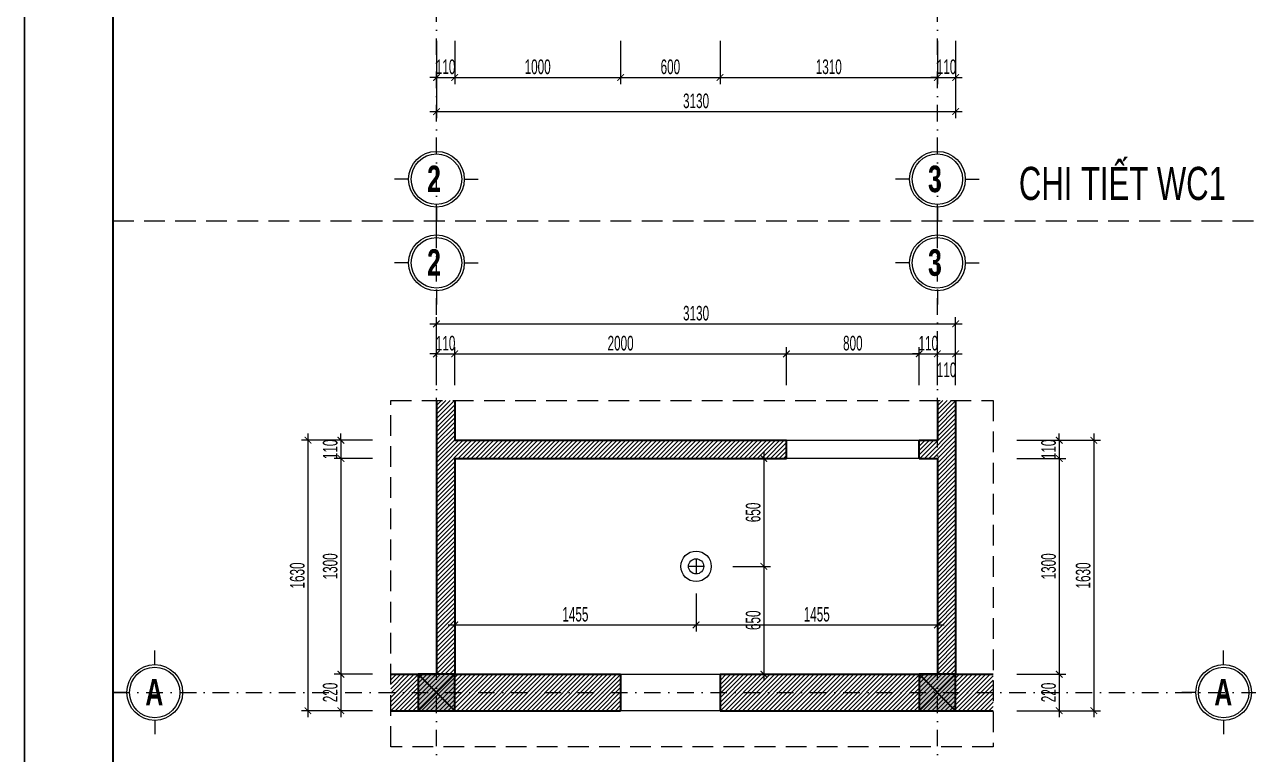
# Model space of a CAD drawing. Header units: inches. Extents: x 274208 to 641690, y -81912 to 129129.
# Drawn here: x 427121 to 434501, y -10872 to -6472 of the extents above; entities that cross this region are included whole.
import ezdxf

# ---------------------------------------------------------------- set-up
doc = ezdxf.new("R2010")
doc.units = ezdxf.units.IN
doc.header["$MEASUREMENT"] = 0
doc.header["$PDMODE"] = 3
doc.linetypes.add('$1$HIDDEN', pattern=[0.375, 0.25, -0.125])
doc.linetypes.add('DASHDOT', pattern=[1, 0.5, -0.25, 0, -0.25])
for name, color, linetype, lineweight in [('01.Cut', 255, 'Continuous', 35), ('03.Manh', 251, 'Continuous', 13), ('05.Text', 253, 'Continuous', 18), ('06.betong', 2, 'Continuous', 35), ('08.Dim', 156, 'Continuous', 15), ('09.Hatch', 250, 'Continuous', 5), ('11.Khung bo', 32, 'Continuous', 50), ('12.Khung', 36, 'Continuous', 25), ('CA-dim', 8, 'Continuous', 13)]:
    doc.layers.add(name, color=color, linetype=linetype, lineweight=lineweight)
doc.layers.add('NET VUA', color=143, linetype='Continuous')
doc.layers.add('TRUC', color=250, linetype='DASHDOT')
doc.layers.add('Tpl_Bound', color=1, linetype='Continuous', plot=False)
doc.styles.add('AVANTHB', font='')
doc.styles.add('TT5_Ghi chu 1', font='', dxfattribs={"width": 0.7, "height": 240})
doc.styles.add('TT5_Text Dim', font='hoatbif.shx', dxfattribs={"width": 0.6})
doc.styles.get('AVANTHB').set_extended_font_data('.VnAvantH', bold=True)
doc.styles.get('TT5_Ghi chu 1').set_extended_font_data('.VnBlackH')
doc.dimstyles.new('TT5_Dim 1-40', dxfattribs={"dimscale": 40, "dimtxt": 2.2, "dimasz": 1, "dimexe": 1, "dimexo": 0.5, "dimgap": 0.5, "dimtad": 1, "dimdec": 0, "dimzin": 0, "dimdsep": 46, "dimtxsty": 'TT5_Text Dim', "dimblk": 'ARCHTICK', "dimcen": 0, "dimdle": 1, "dimclrd": 256, "dimclre": 256, "dimclrt": 1, "dimadec": 0, "dimazin": 0, "dimtfac": 0.015, "dimtdec": 0, "dimtix": 1, "dimtmove": 2, "dimatfit": 3, "dimldrblk": 'DOT', "dimfxl": 1, "dimtolj": 1, "dimtzin": 0, "dimlwd": -1, "dimlwe": -1, "dimarcsym": 1})

# ---------------------------------------------------------------- blocks, each defined once
blk = doc.blocks.new('100')
at = {"layer": '11.Khung bo', "const_width": 26.7}
blk.add_lwpolyline([(1860913, -945240), (1860913, -916940), (1896063, -916940), (1896063, -945240)], close=True, dxfattribs=at)
at = {"layer": '12.Khung', "color": 1}
blk.add_lwpolyline([(1901579, -945940), (1901579, -916240), (1859580, -916240), (1859580, -945940)], close=True, dxfattribs=at)
blk = doc.blocks.new('_ARCHTICK')
at = {"color": 0, "linetype": 'ByBlock', "const_width": 0.15}
blk.add_lwpolyline([(-0.5, -0.5), (0.5, 0.5)], dxfattribs=at)
blk = doc.blocks.new('*D1093')
at = {"layer": '08.Dim', "transparency": 16777216}
for p, q in [((429605.1, -6571.8), (429605.1, -6831.9)), ((429715.1, -6571.8), (429715.1, -6831.9)), ((429605.1, -6791.9), (429565.1, -6791.9)), ((429605.1, -6791.9), (429715.1, -6791.9)), ((429715.1, -6791.9), (429755.1, -6791.9))]:
    blk.add_line(p, q, dxfattribs=at)
at = {"layer": 'Defpoints', "color": 0, "transparency": 16777216}
for p in [(429605.1, -6551.8), (429715.1, -6551.8), (429715.1, -6791.9)]:
    blk.add_point(p, dxfattribs=at)
at = {"layer": '08.Dim', "transparency": 16777216, "xscale": 40, "yscale": 40, "zscale": 40}
blk.add_blockref('_ARCHTICK', (429605.1, -6791.9), dxfattribs=at)
at = {"layer": '08.Dim', "transparency": 16777216, "xscale": 40, "yscale": 40, "zscale": 40, "rotation": 180}
blk.add_blockref('_ARCHTICK', (429715.1, -6791.9), dxfattribs=at)
at = {"layer": '08.Dim', "color": 1, "transparency": 16777216, "insert": (429660.1, -6727.9), "char_height": 88, "attachment_point": 5, "style": 'TT5_Text Dim'}
blk.add_mtext('\\A1;110', dxfattribs=at)
blk = doc.blocks.new('_DOT')
at = {"color": 1, "linetype": 'ByBlock'}
blk.add_line((-0.5, 0), (-1, 0), dxfattribs=at)
at = {"color": 1, "linetype": 'ByBlock', "const_width": 0.5}
blk.add_lwpolyline([(-0.25, 0, 1), (0.25, 0, 1)], format="xyb", close=True, dxfattribs=at)
blk = doc.blocks.new('*D1094')
at = {"layer": '08.Dim', "transparency": 16777216}
for p, q in [((429715.1, -6571.8), (429715.1, -6831.9)), ((430715.1, -6571.8), (430715.1, -6831.9)), ((429675.1, -6791.9), (430755.1, -6791.9))]:
    blk.add_line(p, q, dxfattribs=at)
at = {"layer": 'Defpoints', "color": 0, "transparency": 16777216}
for p in [(429715.1, -6551.8), (430715.1, -6551.8), (430715.1, -6791.9)]:
    blk.add_point(p, dxfattribs=at)
at = {"layer": '08.Dim', "transparency": 16777216, "xscale": 40, "yscale": 40, "zscale": 40, "rotation": 180}
blk.add_blockref('_ARCHTICK', (429715.1, -6791.9), dxfattribs=at)
at = {"layer": '08.Dim', "transparency": 16777216, "xscale": 40, "yscale": 40, "zscale": 40}
blk.add_blockref('_ARCHTICK', (430715.1, -6791.9), dxfattribs=at)
at = {"layer": '08.Dim', "color": 1, "transparency": 16777216, "insert": (430215.1, -6727.9), "char_height": 88, "attachment_point": 5, "style": 'TT5_Text Dim'}
blk.add_mtext('\\A1;1000', dxfattribs=at)
blk = doc.blocks.new('*D1095')
at = {"layer": '08.Dim', "transparency": 16777216}
for p, q in [((430715.1, -6571.8), (430715.1, -6831.9)), ((431315.1, -6571.8), (431315.1, -6831.9)), ((430675.1, -6791.9), (431355.1, -6791.9))]:
    blk.add_line(p, q, dxfattribs=at)
at = {"layer": 'Defpoints', "color": 0, "transparency": 16777216}
for p in [(430715.1, -6551.8), (431315.1, -6551.8), (431315.1, -6791.9)]:
    blk.add_point(p, dxfattribs=at)
at = {"layer": '08.Dim', "transparency": 16777216, "xscale": 40, "yscale": 40, "zscale": 40, "rotation": 180}
blk.add_blockref('_ARCHTICK', (430715.1, -6791.9), dxfattribs=at)
at = {"layer": '08.Dim', "transparency": 16777216, "xscale": 40, "yscale": 40, "zscale": 40}
blk.add_blockref('_ARCHTICK', (431315.1, -6791.9), dxfattribs=at)
at = {"layer": '08.Dim', "color": 1, "transparency": 16777216, "insert": (431015.1, -6727.9), "char_height": 88, "attachment_point": 5, "style": 'TT5_Text Dim'}
blk.add_mtext('\\A1;600', dxfattribs=at)
blk = doc.blocks.new('*D1096')
at = {"layer": '08.Dim', "transparency": 16777216}
for p, q in [((431315.1, -6571.8), (431315.1, -6831.9)), ((432625.1, -6571.8), (432625.1, -6831.9)), ((431275.1, -6791.9), (432665.1, -6791.9))]:
    blk.add_line(p, q, dxfattribs=at)
at = {"layer": 'Defpoints', "color": 0, "transparency": 16777216}
for p in [(431315.1, -6551.8), (432625.1, -6551.8), (432625.1, -6791.9)]:
    blk.add_point(p, dxfattribs=at)
at = {"layer": '08.Dim', "transparency": 16777216, "xscale": 40, "yscale": 40, "zscale": 40, "rotation": 180}
blk.add_blockref('_ARCHTICK', (431315.1, -6791.9), dxfattribs=at)
at = {"layer": '08.Dim', "transparency": 16777216, "xscale": 40, "yscale": 40, "zscale": 40}
blk.add_blockref('_ARCHTICK', (432625.1, -6791.9), dxfattribs=at)
at = {"layer": '08.Dim', "color": 1, "transparency": 16777216, "insert": (431970.1, -6727.9), "char_height": 88, "attachment_point": 5, "style": 'TT5_Text Dim'}
blk.add_mtext('\\A1;1310', dxfattribs=at)
blk = doc.blocks.new('*D1097')
at = {"layer": '08.Dim', "transparency": 16777216}
for p, q in [((432625.1, -6571.8), (432625.1, -6831.9)), ((432735.1, -6571.8), (432735.1, -6831.9)), ((432625.1, -6791.9), (432585.1, -6791.9)), ((432625.1, -6791.9), (432735.1, -6791.9)), ((432735.1, -6791.9), (432775.1, -6791.9))]:
    blk.add_line(p, q, dxfattribs=at)
at = {"layer": 'Defpoints', "color": 0, "transparency": 16777216}
for p in [(432625.1, -6551.8), (432735.1, -6551.8), (432735.1, -6791.9)]:
    blk.add_point(p, dxfattribs=at)
at = {"layer": '08.Dim', "transparency": 16777216, "xscale": 40, "yscale": 40, "zscale": 40}
blk.add_blockref('_ARCHTICK', (432625.1, -6791.9), dxfattribs=at)
at = {"layer": '08.Dim', "transparency": 16777216, "xscale": 40, "yscale": 40, "zscale": 40, "rotation": 180}
blk.add_blockref('_ARCHTICK', (432735.1, -6791.9), dxfattribs=at)
at = {"layer": '08.Dim', "color": 1, "transparency": 16777216, "insert": (432680.1, -6727.9), "char_height": 88, "attachment_point": 5, "style": 'TT5_Text Dim'}
blk.add_mtext('\\A1;110', dxfattribs=at)
blk = doc.blocks.new('*D1098')
at = {"layer": '08.Dim', "transparency": 16777216}
for p, q in [((429605.1, -6571.8), (429605.1, -7037.2)), ((432735.1, -6571.8), (432735.1, -7037.2)), ((429565.1, -6997.2), (432775.1, -6997.2))]:
    blk.add_line(p, q, dxfattribs=at)
at = {"layer": 'Defpoints', "color": 0, "transparency": 16777216}
for p in [(429605.1, -6551.8), (432735.1, -6551.8), (432735.1, -6997.2)]:
    blk.add_point(p, dxfattribs=at)
at = {"layer": '08.Dim', "transparency": 16777216, "xscale": 40, "yscale": 40, "zscale": 40, "rotation": 180}
blk.add_blockref('_ARCHTICK', (429605.1, -6997.2), dxfattribs=at)
at = {"layer": '08.Dim', "transparency": 16777216, "xscale": 40, "yscale": 40, "zscale": 40}
blk.add_blockref('_ARCHTICK', (432735.1, -6997.2), dxfattribs=at)
at = {"layer": '08.Dim', "color": 1, "transparency": 16777216, "insert": (431170.1, -6933.2), "char_height": 88, "attachment_point": 5, "style": 'TT5_Text Dim'}
blk.add_mtext('\\A1;3130', dxfattribs=at)
blk = doc.blocks.new('\xad3yjrtuktyl')
at = {"layer": '06.betong'}
blk.add_hatch(color=0, dxfattribs=at).paths.add_polyline_path([(-110, -110), (110, -110), (110, 110), (-110, 110)])
at = {"layer": '06.betong', "color": 0}
for p, q in [((-110, 110), (110, -110)), ((-110, -110), (110, 110))]:
    blk.add_line(p, q, dxfattribs=at)
blk.add_lwpolyline([(-110, -110), (110, -110), (110, 110), (-110, 110)], close=True, dxfattribs=at)
blk = doc.blocks.new('*D1124')
at = {"layer": '08.Dim', "transparency": 16777216}
for p, q in [((429605.1, -8457.5), (429565.1, -8457.5)), ((429605.1, -8647.1), (429605.1, -8417.5)), ((429605.1, -8457.5), (429715.1, -8457.5)), ((429715.1, -8647.1), (429715.1, -8417.5)), ((429715.1, -8457.5), (429755.1, -8457.5))]:
    blk.add_line(p, q, dxfattribs=at)
at = {"layer": 'Defpoints', "color": 0, "transparency": 16777216}
for p in [(429715.1, -8457.5), (429605.1, -8667.1), (429715.1, -8667.1)]:
    blk.add_point(p, dxfattribs=at)
at = {"layer": '08.Dim', "transparency": 16777216, "xscale": 40, "yscale": 40, "zscale": 40}
blk.add_blockref('_ARCHTICK', (429605.1, -8457.5), dxfattribs=at)
at = {"layer": '08.Dim', "transparency": 16777216, "xscale": 40, "yscale": 40, "zscale": 40, "rotation": 180}
blk.add_blockref('_ARCHTICK', (429715.1, -8457.5), dxfattribs=at)
at = {"layer": '08.Dim', "color": 1, "transparency": 16777216, "insert": (429660.1, -8393.5), "char_height": 88, "attachment_point": 5, "style": 'TT5_Text Dim'}
blk.add_mtext('\\A1;110', dxfattribs=at)
blk = doc.blocks.new('*D1125')
at = {"layer": '08.Dim', "transparency": 16777216}
for p, q in [((429675.1, -8457.5), (431755.1, -8457.5)), ((429715.1, -8647.1), (429715.1, -8417.5)), ((431715.1, -8647.1), (431715.1, -8417.5))]:
    blk.add_line(p, q, dxfattribs=at)
at = {"layer": 'Defpoints', "color": 0, "transparency": 16777216}
for p in [(431715.1, -8457.5), (429715.1, -8667.1), (431715.1, -8667.1)]:
    blk.add_point(p, dxfattribs=at)
at = {"layer": '08.Dim', "transparency": 16777216, "xscale": 40, "yscale": 40, "zscale": 40, "rotation": 180}
blk.add_blockref('_ARCHTICK', (429715.1, -8457.5), dxfattribs=at)
at = {"layer": '08.Dim', "transparency": 16777216, "xscale": 40, "yscale": 40, "zscale": 40}
blk.add_blockref('_ARCHTICK', (431715.1, -8457.5), dxfattribs=at)
at = {"layer": '08.Dim', "color": 1, "transparency": 16777216, "insert": (430715.1, -8393.5), "char_height": 88, "attachment_point": 5, "style": 'TT5_Text Dim'}
blk.add_mtext('\\A1;2000', dxfattribs=at)
blk = doc.blocks.new('*D1126')
at = {"layer": '08.Dim', "transparency": 16777216}
for p, q in [((431675.1, -8457.5), (432555.1, -8457.5)), ((431715.1, -8647.1), (431715.1, -8417.5)), ((432515.1, -8647.1), (432515.1, -8417.5))]:
    blk.add_line(p, q, dxfattribs=at)
at = {"layer": 'Defpoints', "color": 0, "transparency": 16777216}
for p in [(432515.1, -8457.5), (431715.1, -8667.1), (432515.1, -8667.1)]:
    blk.add_point(p, dxfattribs=at)
at = {"layer": '08.Dim', "transparency": 16777216, "xscale": 40, "yscale": 40, "zscale": 40, "rotation": 180}
blk.add_blockref('_ARCHTICK', (431715.1, -8457.5), dxfattribs=at)
at = {"layer": '08.Dim', "transparency": 16777216, "xscale": 40, "yscale": 40, "zscale": 40}
blk.add_blockref('_ARCHTICK', (432515.1, -8457.5), dxfattribs=at)
at = {"layer": '08.Dim', "color": 1, "transparency": 16777216, "insert": (432115.1, -8393.5), "char_height": 88, "attachment_point": 5, "style": 'TT5_Text Dim'}
blk.add_mtext('\\A1;800', dxfattribs=at)
blk = doc.blocks.new('*D1127')
at = {"layer": '08.Dim', "transparency": 16777216}
for p, q in [((432515.1, -8457.5), (432475.1, -8457.5)), ((432515.1, -8647.1), (432515.1, -8417.5)), ((432515.1, -8457.5), (432625.1, -8457.5)), ((432625.1, -8647.1), (432625.1, -8417.5)), ((432625.1, -8457.5), (432665.1, -8457.5))]:
    blk.add_line(p, q, dxfattribs=at)
at = {"layer": 'Defpoints', "color": 0, "transparency": 16777216}
for p in [(432625.1, -8457.5), (432515.1, -8667.1), (432625.1, -8667.1)]:
    blk.add_point(p, dxfattribs=at)
at = {"layer": '08.Dim', "transparency": 16777216, "xscale": 40, "yscale": 40, "zscale": 40}
blk.add_blockref('_ARCHTICK', (432515.1, -8457.5), dxfattribs=at)
at = {"layer": '08.Dim', "transparency": 16777216, "xscale": 40, "yscale": 40, "zscale": 40, "rotation": 180}
blk.add_blockref('_ARCHTICK', (432625.1, -8457.5), dxfattribs=at)
at = {"layer": '08.Dim', "color": 1, "transparency": 16777216, "insert": (432570.1, -8393.5), "char_height": 88, "attachment_point": 5, "style": 'TT5_Text Dim'}
blk.add_mtext('\\A1;110', dxfattribs=at)
blk = doc.blocks.new('*D1128')
at = {"layer": '08.Dim', "transparency": 16777216}
for p, q in [((432585.1, -8457.5), (432775.1, -8457.5)), ((432625.1, -8647.1), (432625.1, -8417.5)), ((432735.1, -8647.1), (432735.1, -8417.5))]:
    blk.add_line(p, q, dxfattribs=at)
at = {"layer": 'Defpoints', "color": 0, "transparency": 16777216}
for p in [(432735.1, -8457.5), (432625.1, -8667.1), (432735.1, -8667.1)]:
    blk.add_point(p, dxfattribs=at)
at = {"layer": '08.Dim', "transparency": 16777216, "xscale": 40, "yscale": 40, "zscale": 40, "rotation": 180}
blk.add_blockref('_ARCHTICK', (432625.1, -8457.5), dxfattribs=at)
at = {"layer": '08.Dim', "transparency": 16777216, "xscale": 40, "yscale": 40, "zscale": 40}
blk.add_blockref('_ARCHTICK', (432735.1, -8457.5), dxfattribs=at)
at = {"layer": '08.Dim', "color": 1, "transparency": 16777216, "insert": (432680.1, -8554.1), "char_height": 88, "attachment_point": 5, "style": 'TT5_Text Dim'}
blk.add_mtext('\\A1;110', dxfattribs=at)
blk = doc.blocks.new('*D1129')
at = {"layer": '08.Dim', "transparency": 16777216}
for p, q in [((429605.1, -8647.1), (429605.1, -8236.8)), ((432735.1, -8647.1), (432735.1, -8236.8)), ((429565.1, -8276.8), (432775.1, -8276.8))]:
    blk.add_line(p, q, dxfattribs=at)
at = {"layer": 'Defpoints', "color": 0, "transparency": 16777216}
for p in [(432735.1, -8276.8), (429605.1, -8667.1), (432735.1, -8667.1)]:
    blk.add_point(p, dxfattribs=at)
at = {"layer": '08.Dim', "transparency": 16777216, "xscale": 40, "yscale": 40, "zscale": 40, "rotation": 180}
blk.add_blockref('_ARCHTICK', (429605.1, -8276.8), dxfattribs=at)
at = {"layer": '08.Dim', "transparency": 16777216, "xscale": 40, "yscale": 40, "zscale": 40}
blk.add_blockref('_ARCHTICK', (432735.1, -8276.8), dxfattribs=at)
at = {"layer": '08.Dim', "color": 1, "transparency": 16777216, "insert": (431170.1, -8212.8), "char_height": 88, "attachment_point": 5, "style": 'TT5_Text Dim'}
blk.add_mtext('\\A1;3130', dxfattribs=at)
blk = doc.blocks.new('*D1119')
at = {"layer": '08.Dim', "transparency": 16777216}
for p, q in [((429219.5, -8978.1), (428988.8, -8978.1)), ((429028.8, -8978.1), (429028.8, -8938.1)), ((429028.8, -8978.1), (429028.8, -9088.1)), ((429219.5, -9088.1), (428988.8, -9088.1)), ((429028.8, -9088.1), (429028.8, -9128.1))]:
    blk.add_line(p, q, dxfattribs=at)
at = {"layer": 'Defpoints', "color": 0, "transparency": 16777216}
for p in [(429239.5, -8978.1), (429028.8, -9088.1), (429239.5, -9088.1)]:
    blk.add_point(p, dxfattribs=at)
at = {"layer": '08.Dim', "transparency": 16777216, "xscale": 40, "yscale": 40, "zscale": 40}
for p, rotation in [((429028.8, -8978.1), 270), ((429028.8, -9088.1), 90)]:
    blk.add_blockref('_ARCHTICK', p, dxfattribs=dict(at, rotation=rotation))
at = {"layer": '08.Dim', "color": 1, "transparency": 16777216, "insert": (428964.8, -9033.1), "char_height": 88, "attachment_point": 5, "rotation": 90, "style": 'TT5_Text Dim'}
blk.add_mtext('\\A1;110', dxfattribs=at)
blk = doc.blocks.new('*D1120')
at = {"layer": '08.Dim', "transparency": 16777216}
for p, q in [((429028.8, -9048.1), (429028.8, -10428.1)), ((429219.5, -9088.1), (428988.8, -9088.1)), ((429219.5, -10388.1), (428988.8, -10388.1))]:
    blk.add_line(p, q, dxfattribs=at)
at = {"layer": 'Defpoints', "color": 0, "transparency": 16777216}
for p in [(429239.5, -9088.1), (429028.8, -10388.1), (429239.5, -10388.1)]:
    blk.add_point(p, dxfattribs=at)
at = {"layer": '08.Dim', "transparency": 16777216, "xscale": 40, "yscale": 40, "zscale": 40}
for p, rotation in [((429028.8, -9088.1), 90), ((429028.8, -10388.1), 270)]:
    blk.add_blockref('_ARCHTICK', p, dxfattribs=dict(at, rotation=rotation))
at = {"layer": '08.Dim', "color": 1, "transparency": 16777216, "insert": (428964.8, -9738.1), "char_height": 88, "attachment_point": 5, "rotation": 90, "style": 'TT5_Text Dim'}
blk.add_mtext('\\A1;1300', dxfattribs=at)
blk = doc.blocks.new('*D1121')
at = {"layer": '08.Dim', "transparency": 16777216}
for p, q in [((429219.5, -10388.1), (428988.8, -10388.1)), ((429028.8, -10348.1), (429028.8, -10648.1)), ((429219.5, -10608.1), (428988.8, -10608.1))]:
    blk.add_line(p, q, dxfattribs=at)
at = {"layer": 'Defpoints', "color": 0, "transparency": 16777216}
for p in [(429239.5, -10388.1), (429028.8, -10608.1), (429239.5, -10608.1)]:
    blk.add_point(p, dxfattribs=at)
at = {"layer": '08.Dim', "transparency": 16777216, "xscale": 40, "yscale": 40, "zscale": 40}
for p, rotation in [((429028.8, -10388.1), 90), ((429028.8, -10608.1), 270)]:
    blk.add_blockref('_ARCHTICK', p, dxfattribs=dict(at, rotation=rotation))
at = {"layer": '08.Dim', "color": 1, "transparency": 16777216, "insert": (428964.8, -10498.1), "char_height": 88, "attachment_point": 5, "rotation": 90, "style": 'TT5_Text Dim'}
blk.add_mtext('\\A1;220', dxfattribs=at)
blk = doc.blocks.new('*D1122')
at = {"layer": '08.Dim', "transparency": 16777216}
for p, q in [((429219.5, -8978.1), (428790.4, -8978.1)), ((428830.4, -8938.1), (428830.4, -10648.1)), ((429219.5, -10608.1), (428790.4, -10608.1))]:
    blk.add_line(p, q, dxfattribs=at)
at = {"layer": 'Defpoints', "color": 0, "transparency": 16777216}
for p in [(429239.5, -8978.1), (428830.4, -10608.1), (429239.5, -10608.1)]:
    blk.add_point(p, dxfattribs=at)
at = {"layer": '08.Dim', "transparency": 16777216, "xscale": 40, "yscale": 40, "zscale": 40}
for p, rotation in [((428830.4, -8978.1), 90), ((428830.4, -10608.1), 270)]:
    blk.add_blockref('_ARCHTICK', p, dxfattribs=dict(at, rotation=rotation))
at = {"layer": '08.Dim', "color": 1, "transparency": 16777216, "insert": (428766.4, -9793.1), "char_height": 88, "attachment_point": 5, "rotation": 90, "style": 'TT5_Text Dim'}
blk.add_mtext('\\A1;1630', dxfattribs=at)
blk = doc.blocks.new('*D1123')
at = {"layer": '08.Dim', "transparency": 16777216}
for p, q in [((433104.8, -8978.1), (433399.4, -8978.1)), ((433359.4, -8978.1), (433359.4, -8938.1)), ((433359.4, -8978.1), (433359.4, -9088.1)), ((433104.8, -9088.1), (433399.4, -9088.1)), ((433359.4, -9088.1), (433359.4, -9128.1))]:
    blk.add_line(p, q, dxfattribs=at)
at = {"layer": 'Defpoints', "color": 0, "transparency": 16777216}
for p in [(433084.8, -8978.1), (433084.8, -9088.1), (433359.4, -9088.1)]:
    blk.add_point(p, dxfattribs=at)
at = {"layer": '08.Dim', "transparency": 16777216, "xscale": 40, "yscale": 40, "zscale": 40}
for p, rotation in [((433359.4, -8978.1), 270), ((433359.4, -9088.1), 90)]:
    blk.add_blockref('_ARCHTICK', p, dxfattribs=dict(at, rotation=rotation))
at = {"layer": '08.Dim', "color": 1, "transparency": 16777216, "insert": (433295.4, -9033.1), "char_height": 88, "attachment_point": 5, "rotation": 90, "style": 'TT5_Text Dim'}
blk.add_mtext('\\A1;110', dxfattribs=at)
blk = doc.blocks.new('*D1130')
at = {"layer": '08.Dim', "transparency": 16777216}
for p, q in [((433359.4, -9048.1), (433359.4, -10428.1)), ((433104.8, -9088.1), (433399.4, -9088.1)), ((433104.8, -10388.1), (433399.4, -10388.1))]:
    blk.add_line(p, q, dxfattribs=at)
at = {"layer": 'Defpoints', "color": 0, "transparency": 16777216}
for p in [(433084.8, -9088.1), (433084.8, -10388.1), (433359.4, -10388.1)]:
    blk.add_point(p, dxfattribs=at)
at = {"layer": '08.Dim', "transparency": 16777216, "xscale": 40, "yscale": 40, "zscale": 40}
for p, rotation in [((433359.4, -9088.1), 90), ((433359.4, -10388.1), 270)]:
    blk.add_blockref('_ARCHTICK', p, dxfattribs=dict(at, rotation=rotation))
at = {"layer": '08.Dim', "color": 1, "transparency": 16777216, "insert": (433295.4, -9738.1), "char_height": 88, "attachment_point": 5, "rotation": 90, "style": 'TT5_Text Dim'}
blk.add_mtext('\\A1;1300', dxfattribs=at)
blk = doc.blocks.new('*D1131')
at = {"layer": '08.Dim', "transparency": 16777216}
for p, q in [((433104.8, -10388.1), (433399.4, -10388.1)), ((433359.4, -10348.1), (433359.4, -10648.1)), ((433104.8, -10608.1), (433399.4, -10608.1))]:
    blk.add_line(p, q, dxfattribs=at)
at = {"layer": 'Defpoints', "color": 0, "transparency": 16777216}
for p in [(433084.8, -10388.1), (433084.8, -10608.1), (433359.4, -10608.1)]:
    blk.add_point(p, dxfattribs=at)
at = {"layer": '08.Dim', "transparency": 16777216, "xscale": 40, "yscale": 40, "zscale": 40}
for p, rotation in [((433359.4, -10388.1), 90), ((433359.4, -10608.1), 270)]:
    blk.add_blockref('_ARCHTICK', p, dxfattribs=dict(at, rotation=rotation))
at = {"layer": '08.Dim', "color": 1, "transparency": 16777216, "insert": (433295.4, -10498.1), "char_height": 88, "attachment_point": 5, "rotation": 90, "style": 'TT5_Text Dim'}
blk.add_mtext('\\A1;220', dxfattribs=at)
blk = doc.blocks.new('*D1132')
at = {"layer": '08.Dim', "transparency": 16777216}
for p, q in [((433104.8, -8978.1), (433608.1, -8978.1)), ((433568.1, -8938.1), (433568.1, -10648.1)), ((433104.8, -10608.1), (433608.1, -10608.1))]:
    blk.add_line(p, q, dxfattribs=at)
at = {"layer": 'Defpoints', "color": 0, "transparency": 16777216}
for p in [(433084.8, -8978.1), (433084.8, -10608.1), (433568.1, -10608.1)]:
    blk.add_point(p, dxfattribs=at)
at = {"layer": '08.Dim', "transparency": 16777216, "xscale": 40, "yscale": 40, "zscale": 40}
for p, rotation in [((433568.1, -8978.1), 90), ((433568.1, -10608.1), 270)]:
    blk.add_blockref('_ARCHTICK', p, dxfattribs=dict(at, rotation=rotation))
at = {"layer": '08.Dim', "color": 1, "transparency": 16777216, "insert": (433504.1, -9793.1), "char_height": 88, "attachment_point": 5, "rotation": 90, "style": 'TT5_Text Dim'}
blk.add_mtext('\\A1;1630', dxfattribs=at)
blk = doc.blocks.new('dfgdgdggdg')
at = {"color": 147}
for p, q in [((-55, 0), (55, 0)), ((0, 55), (0, -55))]:
    blk.add_line(p, q, dxfattribs=at)
blk.add_circle((0, 0), 110)
blk.add_circle((0, 0), 55, dxfattribs=at)
blk = doc.blocks.new('*D1139')
at = {"layer": '08.Dim', "transparency": 16777216}
for p, q in [((429715.1, -9902.3), (429715.1, -10131.3)), ((431170.1, -9902.3), (431170.1, -10131.3)), ((429675.1, -10091.3), (431210.1, -10091.3))]:
    blk.add_line(p, q, dxfattribs=at)
at = {"layer": 'Defpoints', "color": 0, "transparency": 16777216}
for p in [(429715.1, -9882.3), (431170.1, -9882.3), (431170.1, -10091.3)]:
    blk.add_point(p, dxfattribs=at)
at = {"layer": '08.Dim', "transparency": 16777216, "xscale": 40, "yscale": 40, "zscale": 40, "rotation": 180}
blk.add_blockref('_ARCHTICK', (429715.1, -10091.3), dxfattribs=at)
at = {"layer": '08.Dim', "transparency": 16777216, "xscale": 40, "yscale": 40, "zscale": 40}
blk.add_blockref('_ARCHTICK', (431170.1, -10091.3), dxfattribs=at)
at = {"layer": '08.Dim', "color": 1, "transparency": 16777216, "insert": (430442.6, -10027.3), "char_height": 88, "attachment_point": 5, "style": 'TT5_Text Dim'}
blk.add_mtext('\\A1;1455', dxfattribs=at)
blk = doc.blocks.new('*D1140')
at = {"layer": '08.Dim', "transparency": 16777216}
for p, q in [((431170.1, -9902.3), (431170.1, -10131.3)), ((432625.1, -9902.3), (432625.1, -10131.3)), ((431130.1, -10091.3), (432665.1, -10091.3))]:
    blk.add_line(p, q, dxfattribs=at)
at = {"layer": 'Defpoints', "color": 0, "transparency": 16777216}
for p in [(431170.1, -9882.3), (432625.1, -9882.3), (432625.1, -10091.3)]:
    blk.add_point(p, dxfattribs=at)
at = {"layer": '08.Dim', "transparency": 16777216, "xscale": 40, "yscale": 40, "zscale": 40, "rotation": 180}
blk.add_blockref('_ARCHTICK', (431170.1, -10091.3), dxfattribs=at)
at = {"layer": '08.Dim', "transparency": 16777216, "xscale": 40, "yscale": 40, "zscale": 40}
blk.add_blockref('_ARCHTICK', (432625.1, -10091.3), dxfattribs=at)
at = {"layer": '08.Dim', "color": 1, "transparency": 16777216, "insert": (431897.6, -10027.3), "char_height": 88, "attachment_point": 5, "style": 'TT5_Text Dim'}
blk.add_mtext('\\A1;1455', dxfattribs=at)
blk = doc.blocks.new('*D1141')
at = {"layer": '08.Dim', "transparency": 16777216}
for p, q in [((431578.6, -9048.1), (431578.6, -9778.1)), ((431392.1, -9088.1), (431618.6, -9088.1)), ((431392.1, -9738.1), (431618.6, -9738.1))]:
    blk.add_line(p, q, dxfattribs=at)
at = {"layer": 'Defpoints', "color": 0, "transparency": 16777216}
for p in [(431372.1, -9088.1), (431372.1, -9738.1), (431578.6, -9738.1)]:
    blk.add_point(p, dxfattribs=at)
at = {"layer": '08.Dim', "transparency": 16777216, "xscale": 40, "yscale": 40, "zscale": 40}
for p, rotation in [((431578.6, -9088.1), 90), ((431578.6, -9738.1), 270)]:
    blk.add_blockref('_ARCHTICK', p, dxfattribs=dict(at, rotation=rotation))
at = {"layer": '08.Dim', "color": 1, "transparency": 16777216, "insert": (431514.6, -9413.1), "char_height": 88, "attachment_point": 5, "rotation": 90, "style": 'TT5_Text Dim'}
blk.add_mtext('\\A1;650', dxfattribs=at)
blk = doc.blocks.new('*D1142')
at = {"layer": '08.Dim', "transparency": 16777216}
for p, q in [((431392.1, -9738.1), (431618.6, -9738.1)), ((431578.6, -9698.1), (431578.6, -10428.1)), ((431392.1, -10388.1), (431618.6, -10388.1))]:
    blk.add_line(p, q, dxfattribs=at)
at = {"layer": 'Defpoints', "color": 0, "transparency": 16777216}
for p in [(431372.1, -9738.1), (431372.1, -10388.1), (431578.6, -10388.1)]:
    blk.add_point(p, dxfattribs=at)
at = {"layer": '08.Dim', "transparency": 16777216, "xscale": 40, "yscale": 40, "zscale": 40}
for p, rotation in [((431578.6, -9738.1), 90), ((431578.6, -10388.1), 270)]:
    blk.add_blockref('_ARCHTICK', p, dxfattribs=dict(at, rotation=rotation))
at = {"layer": '08.Dim', "color": 1, "transparency": 16777216, "insert": (431514.6, -10063.1), "char_height": 88, "attachment_point": 5, "rotation": 90, "style": 'TT5_Text Dim'}
blk.add_mtext('\\A1;650', dxfattribs=at)
blk = doc.blocks.new('DANHTRUC')
for p, q in [((980383, -947347), (980383, -947137)), ((979963, -947767), (979753, -947767)), ((980803, -947767), (981013, -947767)), ((980383, -948187), (980383, -948397))]:
    blk.add_line(p, q)
for radius in [420, 380]:
    blk.add_circle((980383, -947767), radius)

msp = doc.modelspace()

# ---------------------------------------------------------------- hatches: boundary and pattern name
at = {"layer": '09.Hatch'}
h = msp.add_hatch(dxfattribs=at)
h.set_pattern_fill('ANSI31', color=256, scale=150, style=0)
h.set_pattern_definition([(45, (429329.333, -10608.114), (-13.25825, 13.25825), [])])
h.paths.add_polyline_path([(430715.1, -10388.1), (429715.1, -10388.1), (429715.1, -9088.1), (431715.1, -9088.1), (431715.1, -8978.1), (429715.1, -8978.1), (429715.1, -8738.4), (429605.1, -8738.4), (429605.1, -10388.1), (429329.3, -10388.1), (429329.3, -10608.1), (430715.1, -10608.1)])
h.paths.add_polyline_path([(432960.5, -10388.1), (432735.1, -10388.1), (432735.1, -8738.4), (432625.1, -8738.4), (432625.1, -8978.1), (432515.1, -8978.1), (432515.1, -9088.1), (432625.1, -9088.1), (432625.1, -10388.1), (431315.1, -10388.1), (431315.1, -10608.1), (432960.5, -10608.1)])

# ---------------------------------------------------------------- linework, layer by layer
at = {"layer": '01.Cut'}
for p, q in [((429605.1, -8738.4), (429605.1, -10388.1)), ((429715.1, -8738.4), (429715.1, -8978.1)), ((432625.1, -8738.4), (432625.1, -8978.1)), ((432735.1, -8738.4), (432735.1, -10388.1)), ((429715.1, -8978.1), (431715.1, -8978.1)), ((431715.1, -9088.1), (431715.1, -8978.1)), ((432515.1, -8978.1), (432625.1, -8978.1)), ((432515.1, -9088.1), (432515.1, -8978.1)), ((429715.1, -9088.1), (429715.1, -10388.1)), ((429715.1, -9088.1), (431715.1, -9088.1)), ((432515.1, -9088.1), (432625.1, -9088.1)), ((432625.1, -9088.1), (432625.1, -10388.1)), ((429329.3, -10388.1), (429605.1, -10388.1)), ((429715.1, -10388.1), (430715.1, -10388.1)), ((430715.1, -10388.1), (430715.1, -10608.1)), ((431315.1, -10388.1), (432625.1, -10388.1)), ((431315.1, -10388.1), (431315.1, -10608.1)), ((432735.1, -10388.1), (432960.5, -10388.1))]:
    msp.add_line(p, q, dxfattribs=at)
for points in [[(429329.3, -10608.1), (430715.1, -10608.1)], [(431315.1, -10608.1), (432960.5, -10608.1)]]:
    msp.add_lwpolyline(points, dxfattribs=at)
at = {"layer": '03.Manh'}
msp.add_lwpolyline([(431715.1, -8978.1), (432515.1, -8978.1), (432515.1, -9088.1), (431715.1, -9088.1)], close=True, dxfattribs=at)
at = {"layer": '05.Text', "color": 6, "linetype": '$1$HIDDEN', "ltscale": 500}
msp.add_line((427654.7, -7656.7), (441714.5, -7656.7), dxfattribs=at)
msp.add_lwpolyline([(429329.3, -8738.4), (432960.5, -8738.4), (432960.5, -10826.2), (429329.3, -10826.2)], close=True, dxfattribs=at)
at = {"layer": 'NET VUA'}
msp.add_lwpolyline([(431315.1, -10608.1), (430715.1, -10608.1), (430715.1, -10388.1), (431315.1, -10388.1)], close=True, dxfattribs=at)
at = {"layer": 'Tpl_Bound', "color": 1}
msp.add_lwpolyline([(427121.3, -14890.2), (427121.3, -3010.3), (443921.2, -3010.3), (443921.2, -14890.2)], close=True, dxfattribs=at)
at = {"layer": 'TRUC', "ltscale": 200}
for p, q in [((429605.1, -7656.7), (429605.1, -3290.3)), ((432625.1, -7656.7), (432625.1, -3290.3)), ((429605.1, -12023.2), (429605.1, -7656.7)), ((432625.1, -12023.2), (432625.1, -7656.7)), ((427654.7, -10498.1), (434602.8, -10498.1))]:
    msp.add_line(p, q, dxfattribs=at)

# ---------------------------------------------------------------- block references
at = {"layer": '01.Cut'}
for p in [(429605.1, -10498.1), (432625.1, -10498.1)]:
    msp.add_blockref('\xad3yjrtuktyl', p, dxfattribs=at)
at = {"layer": '05.Text', "xscale": 0.4, "yscale": 0.4, "zscale": 0.4}
for name, p in [('100', (-316710.5, 363485.7)), ('DANHTRUC', (37451.8, 371701.9)), ('DANHTRUC', (40471.8, 371701.9)), ('DANHTRUC', (37451.8, 371197.9)), ('DANHTRUC', (40471.8, 371197.9)), ('DANHTRUC', (35753.3, 368608.5)), ('DANHTRUC', (42197.5, 368608.5))]:
    msp.add_blockref(name, p, dxfattribs=at)
at = {"layer": 'CA-dim', "xscale": 0.8333333332557231, "yscale": 0.8333333332557231, "zscale": 0.8333333332557231, "rotation": 270}
msp.add_blockref('dfgdgdggdg', (431170.1, -9738.1), dxfattribs=at)

# ---------------------------------------------------------------- texts
at = {"layer": '05.Text', "width": 0.7}
for s, height, style, p in [('chi tiÕt wc1', 200, 'TT5_Ghi chu 1', (433116.2, -7530.4)), ('2', 160, 'AVANTHB', (429548.5, -7482.9)), ('3', 160, 'AVANTHB', (432568.5, -7482.9)), ('2', 160, 'AVANTHB', (429548.5, -7986.9)), ('3', 160, 'AVANTHB', (432568.5, -7986.9)), ('a', 160, 'AVANTHB', (427850, -10576.3)), ('a', 160, 'AVANTHB', (434294.2, -10576.3))]:
    msp.add_text(s, height=height, dxfattribs=dict(at, style=style)).set_placement(p)

# ---------------------------------------------------------------- dimensions: what is measured, and where the dimension line sits
at = {"layer": '08.Dim'}
for base, p1, p2, picture, middle in [((429715.1, -6791.9), (429605.1, -6551.8), (429715.1, -6551.8), '*D1093', (429660.1, -6727.9)), ((432735.1, -6997.2), (429605.1, -6551.8), (432735.1, -6551.8), '*D1098', (431170.1, -6933.2)), ((430715.1, -6791.9), (429715.1, -6551.8), (430715.1, -6551.8), '*D1094', (430215.1, -6727.9)), ((431315.1, -6791.9), (430715.1, -6551.8), (431315.1, -6551.8), '*D1095', (431015.1, -6727.9)), ((432625.1, -6791.9), (431315.1, -6551.8), (432625.1, -6551.8), '*D1096', (431970.1, -6727.9)), ((432735.1, -6791.9), (432625.1, -6551.8), (432735.1, -6551.8), '*D1097', (432680.1, -6727.9)), ((432735.1, -8276.8), (429605.1, -8667.1), (432735.1, -8667.1), '*D1129', (431170.1, -8212.8)), ((429715.1, -8457.5), (429605.1, -8667.1), (429715.1, -8667.1), '*D1124', (429660.1, -8393.5)), ((431715.1, -8457.5), (429715.1, -8667.1), (431715.1, -8667.1), '*D1125', (430715.1, -8393.5)), ((432515.1, -8457.5), (431715.1, -8667.1), (432515.1, -8667.1), '*D1126', (432115.1, -8393.5)), ((432625.1, -8457.5), (432515.1, -8667.1), (432625.1, -8667.1), '*D1127', (432570.1, -8393.5)), ((431170.1, -10091.3), (429715.1, -9882.3), (431170.1, -9882.3), '*D1139', (430442.6, -10027.3)), ((432625.1, -10091.3), (431170.1, -9882.3), (432625.1, -9882.3), '*D1140', (431897.6, -10027.3))]:
    dim = msp.add_linear_dim(base=base, p1=p1, p2=p2, dimstyle='TT5_Dim 1-40', dxfattribs=at)
    dim.commit()
    dim.dimension.update_dxf_attribs({"geometry": picture, "text_midpoint": middle})
dim = msp.add_linear_dim(base=(432735.1, -8457.5), p1=(432625.1, -8667.1), p2=(432735.1, -8667.1), dimstyle='TT5_Dim 1-40', dxfattribs=at)
dim.commit()
dim.dimension.update_dxf_attribs({"geometry": '*D1128', "text_midpoint": (432680.1, -8554.1), "dimtype": 160})
for base, p1, p2, picture, middle in [((428830.4, -10608.1), (429239.5, -8978.1), (429239.5, -10608.1), '*D1122', (428766.4, -9793.1)), ((429028.8, -9088.1), (429239.5, -8978.1), (429239.5, -9088.1), '*D1119', (428964.8, -9033.1)), ((433359.4, -9088.1), (433084.8, -8978.1), (433084.8, -9088.1), '*D1123', (433295.4, -9033.1)), ((433568.1, -10608.1), (433084.8, -8978.1), (433084.8, -10608.1), '*D1132', (433504.1, -9793.1)), ((429028.8, -10388.1), (429239.5, -9088.1), (429239.5, -10388.1), '*D1120', (428964.8, -9738.1)), ((431578.6, -9738.1), (431372.1, -9088.1), (431372.1, -9738.1), '*D1141', (431514.6, -9413.1)), ((433359.4, -10388.1), (433084.8, -9088.1), (433084.8, -10388.1), '*D1130', (433295.4, -9738.1)), ((431578.6, -10388.1), (431372.1, -9738.1), (431372.1, -10388.1), '*D1142', (431514.6, -10063.1)), ((429028.8, -10608.1), (429239.5, -10388.1), (429239.5, -10608.1), '*D1121', (428964.8, -10498.1)), ((433359.4, -10608.1), (433084.8, -10388.1), (433084.8, -10608.1), '*D1131', (433295.4, -10498.1))]:
    dim = msp.add_linear_dim(base=base, p1=p1, p2=p2, angle=90, dimstyle='TT5_Dim 1-40', dxfattribs=at)
    dim.commit()
    dim.dimension.update_dxf_attribs({"geometry": picture, "text_midpoint": middle})

doc.saveas('drawing.dxf')
